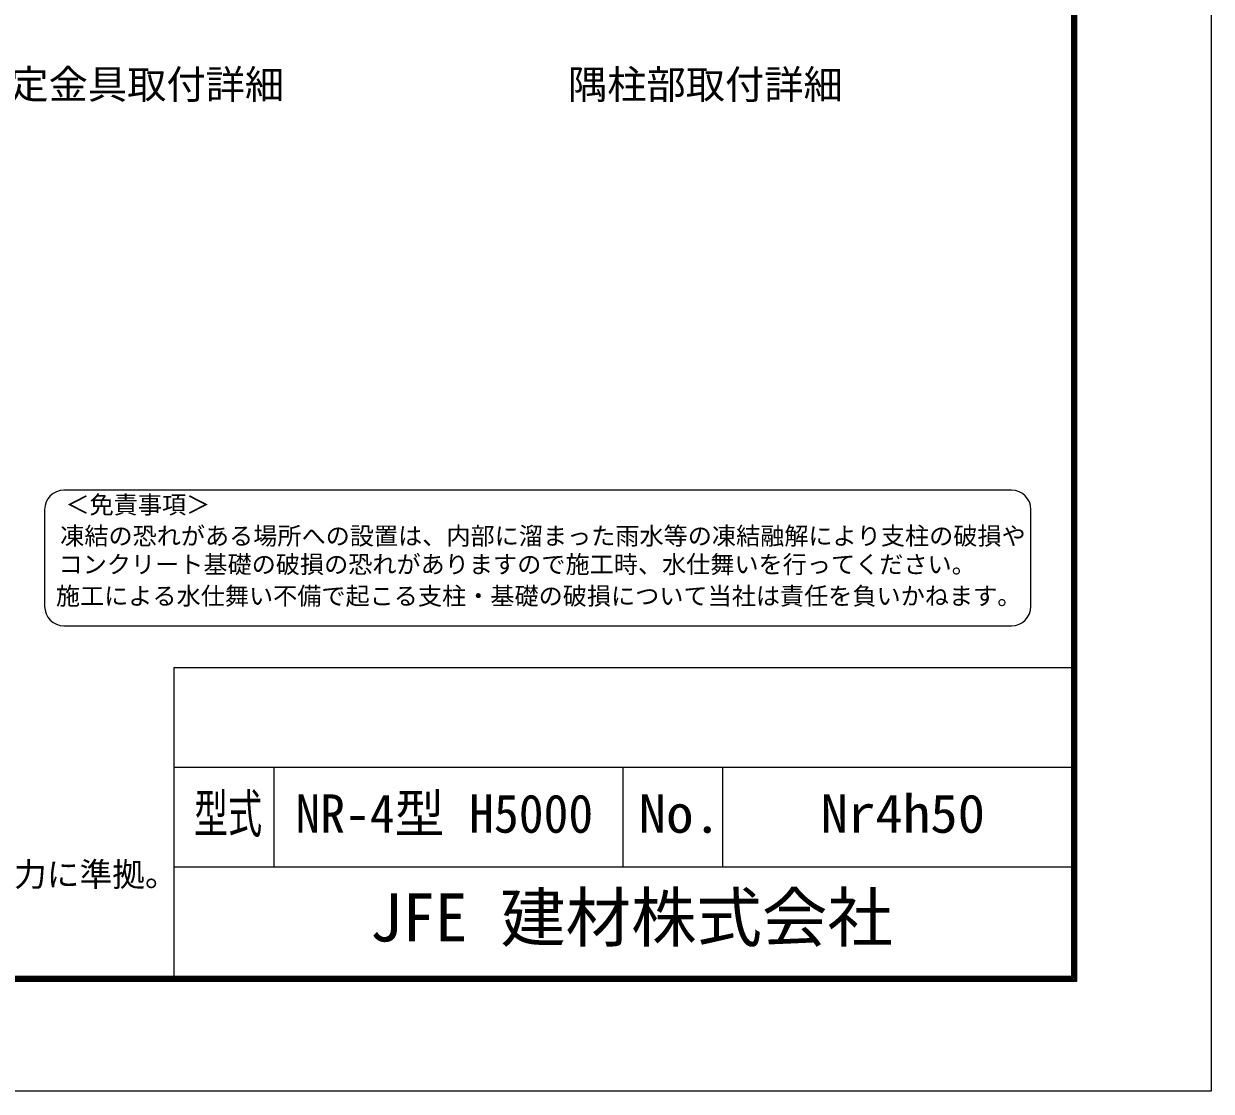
# Model space of a CAD drawing. Units: millimetres, scale not verified. Extents: x -8399 to 8401, y -5940 to 5940.
# Drawn here: x 3638 to 8401, y -5940 to -1659 of the extents above; entities that cross this region are included whole.
import ezdxf
from ezdxf.enums import TextEntityAlignment as Align

# ---------------------------------------------------------------- set-up
doc = ezdxf.new("R2010")
doc.units = ezdxf.units.MM
doc.header["$LTSCALE"] = 20
doc.layers.add('0-C_D-TTL-TXT', color=7, linetype='Continuous', lineweight=13)
doc.layers.add('0-E_D-TTL', color=7, linetype='Continuous', lineweight=25)
doc.styles.add('ＭＳ ゴシック', font='')
doc.styles.get('ＭＳ ゴシック').set_extended_font_data('MS Gothic')

msp = doc.modelspace()

# ---------------------------------------------------------------- linework, layer by layer
at = {"layer": '0-C_D-TTL-TXT', "color": 2}
for p, q in [((7599.58, -3528.97), (3799.6, -3528.97)), ((3721.91, -3606.66), (3721.91, -3995.12)), ((7677.27, -3995.12), (7677.27, -3606.66)), ((3799.6, -4072.81), (7599.58, -4072.81))]:
    msp.add_line(p, q, dxfattribs=at)
for centre, start, end in [((3799.6, -3606.66), 90, 180), ((7599.58, -3606.66), 0, 90), ((3799.6, -3995.12), 180, 270), ((7599.58, -3995.12), 270, 0)]:
    msp.add_arc(centre, 77.69, start, end, dxfattribs=at)
at = {"layer": '0-E_D-TTL'}
for p, q in [((4240.64, -4239.55), (4240.64, -5479.55)), ((4240.64, -4239.55), (7840.64, -4239.55)), ((4240.64, -4639.55), (7840.64, -4639.55)), ((4640.64, -4639.55), (4640.64, -5039.55)), ((6040.64, -4639.55), (6040.64, -5039.55)), ((6440.64, -4639.55), (6440.64, -5039.55)), ((4240.64, -5039.55), (7840.64, -5039.55))]:
    msp.add_line(p, q, dxfattribs=at)
at = {"layer": '0-E_D-TTL', "color": 2}
msp.add_lwpolyline([(-8399.36, 5940.45), (8400.64, 5940.45), (8400.64, -5939.55), (-8399.36, -5939.55)], close=True, dxfattribs=at)
at = {"layer": '0-E_D-TTL'}
for points in [[(-7859.36, 5500.45), (7860.64, 5500.45), (7860.64, -5499.55), (-7859.36, -5499.55)], [(-7854.36, 5495.45), (7855.64, 5495.45), (7855.64, -5494.55), (-7854.36, -5494.55)], [(-7849.36, 5490.45), (7850.64, 5490.45), (7850.64, -5489.55), (-7849.36, -5489.55)], [(-7844.36, 5485.45), (7845.64, 5485.45), (7845.64, -5484.55), (-7844.36, -5484.55)], [(-7839.36, 5480.45), (7840.64, 5480.45), (7840.64, -5479.55), (-7839.36, -5479.55)]]:
    msp.add_lwpolyline(points, close=True, dxfattribs=at)

# ---------------------------------------------------------------- texts
at = {"layer": '0-C_D-TTL-TXT', "style": 'ＭＳ ゴシック'}
for s, height, p in [('胴縁固定金具取付詳細', 115.4, (3108.48, -1994.06)), ('隅柱部取付詳細', 115.4, (5820.96, -1994.36)), ('＜免責事項＞ \u3000\u3000', 70.97, (3805.35, -3644.23)), ('凍結の恐れがある場所への設置は、内部に溜まった雨水等の凍結融解により支柱の破損や', 70.97, (3784.34, -3769.31)), ('コンクリート基礎の破損の恐れがありますので施工時、水仕舞いを行ってください。', 70.97, (3777.95, -3883.4)), ('施工による水仕舞い不備で起こる支柱・基礎の破損について当社は責任を負いかねます。 ', 70.97, (3767.09, -4010.03)), ('（設計条件）風荷重：昭和57年改正 建築基準法・同施行令に基づく風圧力に準拠。', 96.19, (-664.26, -5146.75)), ('JFE 建材株式会社', 192.4, (5025.4, -5396.55))]:
    msp.add_text(s, height=height, dxfattribs=at).set_placement(p, align=Align.BOTTOM_LEFT)
for s, width, p in [('型式', 0.65, (4321.17, -4949.15)), ('NR-4型 H5000', 0.95, (4727.84, -4949.15)), ('No.', 1.05, (6104.64, -4949.15)), ('Nr4h50', 1.05, (6833.97, -4949.15))]:
    msp.add_text(s, height=153.9, dxfattribs=dict(at, width=width)).set_placement(p, align=Align.BOTTOM_LEFT)

doc.saveas('drawing.dxf')
